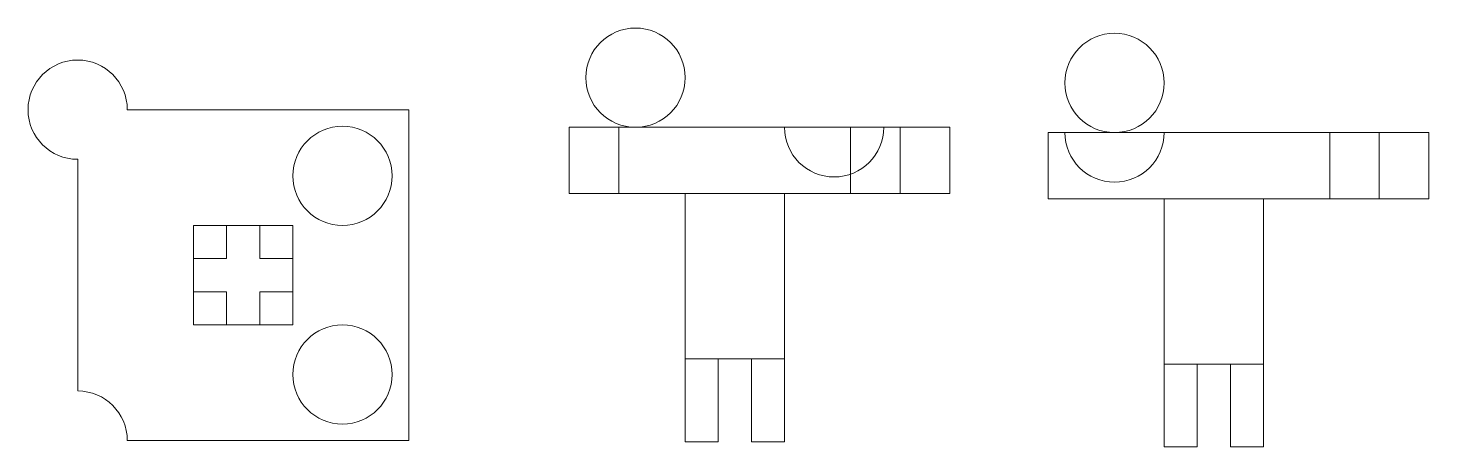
# Model space of a CAD drawing. Header units: inches. Extents: x 269 to 1115, y -2 to 251.
import ezdxf

# ---------------------------------------------------------------- set-up
doc = ezdxf.new("R2010")
doc.units = ezdxf.units.IN
doc.header["$MEASUREMENT"] = 0

# ---------------------------------------------------------------- blocks, each defined once
blk = doc.blocks.new('A$Cdad8357a')
at = {"color": 0, "linetype": 'Continuous', "lineweight": 0}
for p, q in [((200.01, 199.99), (30.01, 199.99)), ((200.01, -0.01), (200.01, 199.99)), ((0.01, 169.99), (0.01, 29.99)), ((30.01, -0.01), (200.01, -0.01))]:
    blk.add_line(p, q, dxfattribs=at)
at = {"color": 1, "linetype": 'Continuous', "lineweight": 0}
for p, q in [((70.01, 129.99), (70.01, 69.99)), ((130.01, 129.99), (70.01, 129.99)), ((90.01, 129.99), (90.01, 109.99)), ((110.01, 109.99), (110.01, 129.99)), ((130.01, 69.99), (130.01, 129.99)), ((90.01, 109.99), (70.01, 109.99)), ((130.01, 109.99), (110.01, 109.99)), ((70.01, 89.99), (90.01, 89.99)), ((90.01, 89.99), (90.01, 69.99)), ((110.01, 89.99), (130.01, 89.99)), ((110.01, 69.99), (110.01, 89.99)), ((70.01, 69.99), (130.01, 69.99))]:
    blk.add_line(p, q, dxfattribs=at)
at = {"color": 0, "linetype": 'Continuous', "lineweight": 0}
for centre in [(160.01, 159.99), (160.01, 39.99)]:
    blk.add_circle(centre, 30, dxfattribs=at)
for centre, end in [((0.01, 199.99), 270), ((0.01, -0.01), 90)]:
    blk.add_arc(centre, 30, 0, end, dxfattribs=at)
blk = doc.blocks.new('A$Ca7953ad4')
at = {"color": 0, "linetype": 'Continuous', "lineweight": 0, "extrusion": (2.22045e-16, 1, -2.22045e-16)}
for p, q in [((-0.74, 190), (-0.74, 150)), ((-0.74, 190), (199.26, 190)), ((199.26, 190), (199.26, 150)), ((229.26, 190), (199.26, 190)), ((229.26, 150), (229.26, 190)), ((199.26, 150), (-0.74, 150)), ((69.26, 150), (69.26, 0)), ((129.26, 150), (129.26, 0)), ((199.26, 150), (229.26, 150)), ((89.26, 0), (89.26, 50)), ((89.26, 50), (109.26, 50)), ((109.26, 50), (109.26, 0)), ((89.26, 0), (69.26, 0)), ((129.26, 0), (109.26, 0))]:
    blk.add_line(p, q, dxfattribs=at)
at = {"color": 1, "linetype": 'Continuous', "lineweight": 0, "extrusion": (2.22045e-16, 1, -2.22045e-16)}
for p, q in [((29.26, 150), (29.26, 190)), ((169.26, 150), (169.26, 190)), ((69.26, 50), (89.26, 50)), ((109.26, 50), (129.26, 50))]:
    blk.add_line(p, q, dxfattribs=at)
at = {"color": 0, "linetype": 'Continuous', "lineweight": 0, "extrusion": (-4.93038e-32, -2.22045e-16, -1)}
blk.add_circle((-39.26, 220), 30, dxfattribs=at)
at = {"color": 1, "linetype": 'Continuous', "lineweight": 0, "extrusion": (-4.93038e-32, -2.22045e-16, -1)}
blk.add_arc((-159.26, 190), 30, 180, 360, dxfattribs=at)
blk = doc.blocks.new('A$C987027e6')
at = {"color": 0, "linetype": 'Continuous', "lineweight": 0, "extrusion": (1.22465e-16, 1, -2.22045e-16)}
for p, q in [((-36.48, 190), (133.52, 190)), ((-36.48, 190), (-36.48, 150)), ((133.52, 190), (133.52, 150)), ((193.52, 190), (133.52, 190)), ((193.52, 150), (193.52, 190)), ((133.52, 150), (-36.48, 150)), ((33.52, 150), (33.52, 0)), ((93.52, 150), (93.52, 0)), ((133.52, 150), (193.52, 150)), ((53.52, 50), (73.52, 50)), ((53.52, 0), (53.52, 50)), ((73.52, 50), (73.52, 0)), ((53.52, 0), (33.52, 0)), ((93.52, 0), (73.52, 0))]:
    blk.add_line(p, q, dxfattribs=at)
at = {"color": 1, "linetype": 'Continuous', "lineweight": 0, "extrusion": (1.22465e-16, 1, -2.22045e-16)}
for p, q in [((163.52, 150), (163.52, 190)), ((33.52, 50), (53.52, 50)), ((73.52, 50), (93.52, 50))]:
    blk.add_line(p, q, dxfattribs=at)
at = {"color": 0, "linetype": 'Continuous', "lineweight": 0, "extrusion": (-2.71926e-32, -2.22045e-16, -1)}
blk.add_circle((-3.52, 220), 30, dxfattribs=at)
at = {"color": 1, "linetype": 'Continuous', "lineweight": 0, "extrusion": (-2.71926e-32, -2.22045e-16, -1)}
blk.add_arc((-3.52, 190), 30, 180, 360, dxfattribs=at)

msp = doc.modelspace()

# ---------------------------------------------------------------- block references
for name, p in [('A$Ca7953ad4', (596.75, 0.81)), ('A$C987027e6', (921.92, -2.37)), ('A$Cdad8357a', (298.95, 1.47))]:
    msp.add_blockref(name, p)

doc.saveas('drawing.dxf')
